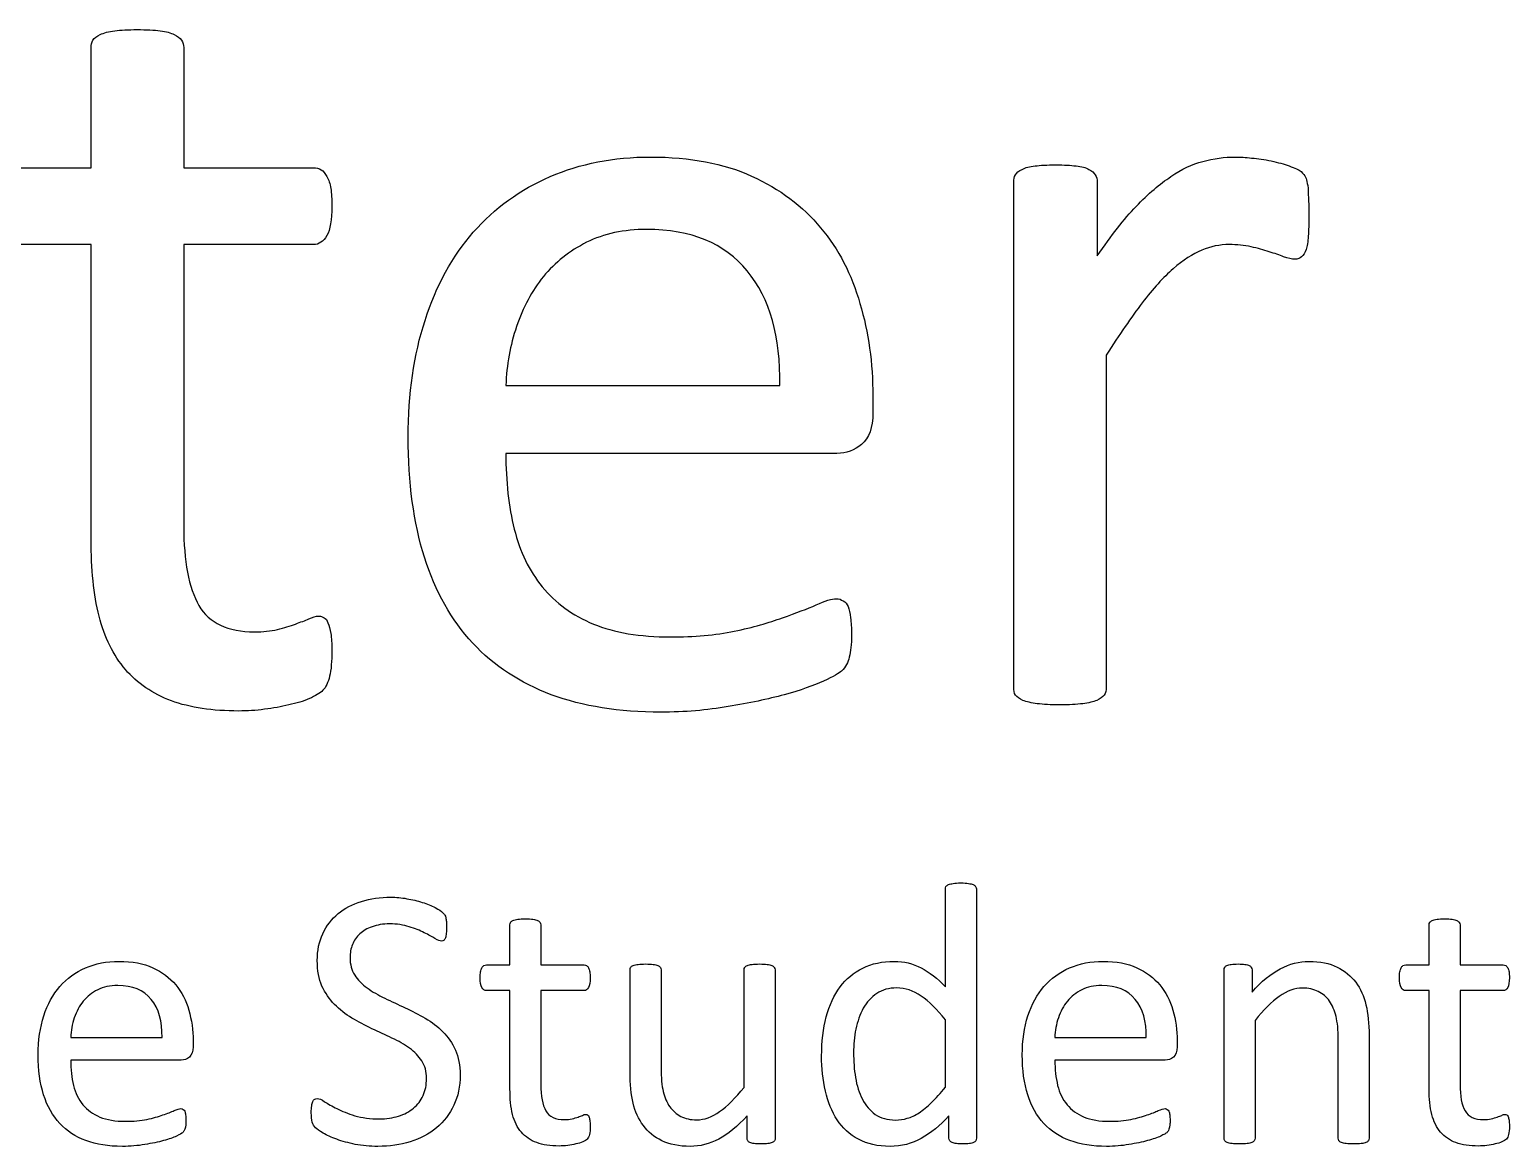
# Model space of a CAD drawing. Header units: millimetres. Extents: x 17.6 to 67.9, y 12.5 to 44.1.
# Drawn here: x 31.41 to 47.76, y 30.59 to 42.93 of the extents above; entities that cross this region are included whole.
import ezdxf

# ---------------------------------------------------------------- set-up
doc = ezdxf.new("R2010")
doc.units = ezdxf.units.MM
doc.layers.get('0').update_dxf_attribs({"linetype": 'CONTINUOUS'})

msp = doc.modelspace()

# ---------------------------------------------------------------- linework, layer by layer
at = {"color": 7}
for points in [[(31.314022, 41.406646), (32.089169, 41.406646), (32.089169, 42.733697)], [(33.112347, 42.733697), (33.112347, 41.406646), (34.544819, 41.406646)], [(42.283915, 35.664359), (42.283915, 41.245415)], [(43.207875, 41.245415), (43.207875, 40.433062)], [(32.089161, 37.295272), (32.089161, 40.557085), (31.307815, 40.557085)], [(34.544824, 40.557085), (33.112353, 40.557085), (33.112353, 37.444098)], [(43.307093, 39.335454), (43.307093, 35.664359)], [(36.671814, 39.000591), (39.697986, 39.000591)], [(40.72739, 38.882782), (40.727382, 38.696734)], [(40.330507, 38.250249), (36.671814, 38.250249)], [(41.52939, 32.356951), (41.52939, 33.438021)], [(41.872523, 33.438021), (41.872483, 30.684701)], [(36.45888, 32.598798), (36.717262, 32.598798), (36.717262, 33.041146)], [(37.058305, 33.041146), (37.058305, 32.598796), (37.535793, 32.598796)], [(46.616399, 32.598795), (46.87478, 32.598795), (46.87478, 33.041146)], [(47.21582, 33.041146), (47.21582, 32.598796), (47.693311, 32.598796)], [(38.044341, 31.416439), (38.044341, 32.545053)], [(38.387447, 32.545053), (38.387447, 31.461915)], [(39.30521, 31.244874), (39.30521, 32.545053)], [(39.648343, 32.545053), (39.648329, 30.684701)], [(44.60933, 30.684701), (44.60933, 32.545053)], [(44.917274, 32.545053), (44.917274, 32.299073)], [(36.717267, 31.228339), (36.717267, 32.315611), (36.456819, 32.315611)], [(37.535788, 32.315609), (37.058299, 32.315609), (37.058299, 31.277947)], [(46.874788, 31.228336), (46.874788, 32.315608), (46.614337, 32.315608)], [(47.693303, 32.315609), (47.215812, 32.315609), (47.215812, 31.277947)], [(41.529358, 31.249007), (41.52935, 31.993149)], [(44.95037, 31.98488), (44.95037, 30.684701)], [(31.863792, 31.796781), (32.872516, 31.796781)], [(33.215566, 31.757507), (33.215648, 31.695495)], [(42.738581, 31.796778), (43.747305, 31.796778)], [(44.090353, 31.757503), (44.090435, 31.695492)], [(45.870197, 30.684701), (45.870197, 31.77404)], [(46.211253, 31.819516), (46.211237, 30.684701)], [(33.083357, 31.546667), (31.863792, 31.546667)], [(43.958143, 31.546664), (42.738581, 31.546664)], [(39.338317, 30.684701), (39.338317, 30.930681)], [(41.568665, 30.684701), (41.568665, 30.930681)]]:
    msp.add_lwpolyline(points, dxfattribs=at)
for points in [[(45.545709, 40.879548)], [(34.749468, 36.07363)], [(36.167474, 31.38337)], [(37.604005, 30.821127)], [(47.761518, 30.821127)]]:
    msp.add_lwpolyline(points, close=True, dxfattribs=at)
for points in [[(32.10777, 42.814312), (32.124297, 42.839117), (32.151169, 42.859787), (32.188385, 42.876324)], [(32.188385, 42.876324), (32.229727, 42.896994), (32.283471, 42.911464), (32.349617, 42.919732)], [(32.349617, 42.919732), (32.415763, 42.927999), (32.498445, 42.932133), (32.597664, 42.932133)], [(32.597664, 42.932133), (32.701016, 42.932133), (32.785764, 42.927999), (32.85191, 42.919732)], [(32.85191, 42.919732), (32.918056, 42.911464), (32.969733, 42.896995), (33.00694, 42.876324)], [(33.00694, 42.876324), (33.044148, 42.859787), (33.07102, 42.839117), (33.087556, 42.814312)], [(32.089169, 42.733697), (32.089169, 42.762636), (32.095369, 42.789507), (32.10777, 42.814312)], [(33.087556, 42.814312), (33.104084, 42.789507), (33.112347, 42.762636), (33.112347, 42.733697)], [(34.544819, 41.406646), (34.577891, 41.406646), (34.606831, 41.398378), (34.631636, 41.381841)], [(34.631636, 41.381841), (34.65644, 41.369439), (34.67711, 41.344635), (34.693647, 41.307427)], [(37.161717, 41.30744), (37.492446, 41.452134), (37.862449, 41.524481), (38.271726, 41.524481)], [(38.271726, 41.524481), (38.709941, 41.524481), (39.082012, 41.454202), (39.387937, 41.313642)], [(42.302516, 41.326031), (42.314916, 41.350835), (42.33972, 41.371506), (42.37693, 41.388042)], [(42.37693, 41.388042), (42.414137, 41.408713), (42.46168, 41.421115), (42.519559, 41.425249)], [(42.519559, 41.425249), (42.577435, 41.433517), (42.653916, 41.437651), (42.749, 41.437651)], [(42.749, 41.437651), (42.839951, 41.437651), (42.914365, 41.433517), (42.972242, 41.425249)], [(42.972242, 41.425249), (43.034255, 41.421115), (43.081798, 41.408713), (43.114871, 41.388042)], [(43.114871, 41.388042), (43.147944, 41.371506), (43.170681, 41.350835), (43.183083, 41.326031)], [(44.020228, 41.307427), (44.140117, 41.390109), (44.25794, 41.44592), (44.373695, 41.474859)], [(44.373695, 41.474859), (44.493585, 41.507932), (44.613474, 41.524468), (44.733362, 41.524468)], [(44.733362, 41.524468), (44.787106, 41.524468), (44.84705, 41.520335), (44.913196, 41.512067)], [(44.913196, 41.512067), (44.983477, 41.507933), (45.055823, 41.497597), (45.130237, 41.481061)], [(45.130237, 41.481061), (45.204652, 41.464525), (45.270797, 41.445921), (45.328674, 41.425251)], [(45.328674, 41.425251), (45.390687, 41.40458), (45.434096, 41.38391), (45.458899, 41.363239)], [(34.693647, 41.307427), (34.714318, 41.274354), (34.728787, 41.230946), (34.737054, 41.177203)], [(36.312156, 40.693524), (36.547801, 40.962242), (36.830988, 41.16688), (37.161717, 41.30744)], [(39.387937, 41.313642), (39.697995, 41.173082), (39.952243, 40.982912), (40.15068, 40.743134)], [(42.283915, 41.245415), (42.283915, 41.278488), (42.290115, 41.30536), (42.302516, 41.326031)], [(43.183083, 41.326031), (43.199611, 41.30536), (43.207875, 41.278488), (43.207875, 41.245415)], [(43.635756, 40.978765), (43.772181, 41.119325), (43.900338, 41.228879), (44.020228, 41.307427)], [(45.458899, 41.363239), (45.483705, 41.342568), (45.500241, 41.321898), (45.508509, 41.301227)], [(45.508509, 41.301227), (45.516781, 41.284691), (45.522981, 41.261953), (45.527109, 41.233014)], [(45.527109, 41.233014), (45.535382, 41.204076), (45.539518, 41.160667), (45.539518, 41.10279)], [(34.737054, 41.177203), (34.745327, 41.123459), (34.749463, 41.057313), (34.749463, 40.978765)], [(45.539518, 41.10279), (45.543645, 41.049046), (45.545709, 40.974632), (45.545709, 40.879548)], [(34.749463, 40.978765), (34.749463, 40.829937), (34.730859, 40.72245), (34.693652, 40.656304)], [(43.207875, 40.433062), (43.360837, 40.656304), (43.503465, 40.838205), (43.635756, 40.978765)], [(38.228311, 40.724517), (37.976129, 40.724517), (37.754953, 40.676975), (37.564783, 40.58189)], [(39.33832, 40.26563), (39.090273, 40.571555), (38.72027, 40.724517), (38.228311, 40.724517)], [(40.15068, 40.743134), (40.349118, 40.507489), (40.493812, 40.228436), (40.584764, 39.905976)], [(45.545693, 40.879546), (45.545693, 40.788596), (45.54363, 40.712115), (45.539502, 40.650103)], [(34.693652, 40.656304), (34.656444, 40.590158), (34.606835, 40.557085), (34.544824, 40.557085)], [(35.778854, 39.71994), (35.902878, 40.104413), (36.080645, 40.428941), (36.312156, 40.693524)], [(37.564783, 40.58189), (37.374615, 40.486805), (37.215452, 40.360715), (37.087295, 40.203619)], [(44.665149, 40.557085), (44.561796, 40.557085), (44.46051, 40.536415), (44.361291, 40.495074)], [(44.906994, 40.532281), (44.832581, 40.548817), (44.751966, 40.557085), (44.665149, 40.557085)], [(45.539502, 40.650103), (45.535375, 40.588091), (45.527111, 40.538482), (45.514711, 40.501275)], [(44.361291, 40.495074), (44.262073, 40.453733), (44.156653, 40.38552), (44.045032, 40.290435)], [(45.105432, 40.47647), (45.047555, 40.497141), (44.981409, 40.515744), (44.906994, 40.532281)], [(45.266664, 40.42066), (45.221189, 40.44133), (45.167445, 40.459934), (45.105432, 40.47647)], [(45.390687, 40.395855), (45.357614, 40.395855), (45.316273, 40.404123), (45.266664, 40.42066)], [(45.465101, 40.42066), (45.448574, 40.404123), (45.423769, 40.395855), (45.390687, 40.395855)], [(45.514711, 40.501275), (45.50231, 40.468202), (45.485774, 40.44133), (45.465101, 40.42066)], [(39.697986, 39.000591), (39.710386, 39.538026), (39.590498, 39.959706), (39.33832, 40.26563)], [(44.045032, 40.290435), (43.937546, 40.19535), (43.823858, 40.06926), (43.703968, 39.912164)], [(37.087295, 40.203619), (36.959136, 40.046522), (36.859917, 39.862554), (36.789639, 39.651714)], [(40.584764, 39.905976), (40.679848, 39.587649), (40.72739, 39.246584), (40.72739, 38.882782)], [(43.703968, 39.912164), (43.584079, 39.755067), (43.451787, 39.562831), (43.307093, 39.335454)], [(35.59282, 38.430097), (35.59282, 38.909654), (35.654831, 39.339602), (35.778854, 39.71994)], [(36.789639, 39.651714), (36.719358, 39.445009), (36.680084, 39.227968), (36.671814, 39.000591)], [(40.727382, 38.696734), (40.727382, 38.535503), (40.686041, 38.419748), (40.603359, 38.349468)], [(35.772654, 37.103045), (35.652765, 37.483383), (35.59282, 37.925734), (35.59282, 38.430097)], [(40.603359, 38.349468), (40.524811, 38.283322), (40.43386, 38.250249), (40.330507, 38.250249)], [(36.671814, 38.250249), (36.671814, 37.940191), (36.702821, 37.661138), (36.764834, 37.413091)], [(32.175979, 36.451913), (32.118101, 36.691691), (32.089161, 36.97281), (32.089161, 37.295272)], [(33.112353, 37.444098), (33.112353, 37.059625), (33.168163, 36.768169), (33.279784, 36.569732)], [(36.764834, 37.413091), (36.826845, 37.165044), (36.930198, 36.952138), (37.074891, 36.774371)], [(36.305954, 36.154267), (36.070309, 36.406447), (35.892542, 36.722706), (35.772654, 37.103045)], [(37.074891, 36.774371), (37.219585, 36.596603), (37.407687, 36.460177), (37.639197, 36.365093)], [(40.101063, 36.575934), (40.200282, 36.621409), (40.274696, 36.644146), (40.324305, 36.644146)], [(40.324305, 36.644146), (40.353244, 36.644146), (40.378048, 36.635882), (40.398719, 36.619354)], [(33.279784, 36.569732), (33.395539, 36.375429), (33.600178, 36.278277), (33.8937, 36.278277)], [(39.728993, 36.433305), (39.881956, 36.487049), (40.005979, 36.534592), (40.101063, 36.575934)], [(40.398719, 36.619354), (40.423525, 36.606954), (40.442129, 36.586283), (40.454531, 36.557341)], [(40.454531, 36.557341), (40.466931, 36.528403), (40.475195, 36.487062), (40.479322, 36.433318)], [(32.467434, 35.8628), (32.335142, 36.019897), (32.23799, 36.216268), (32.175979, 36.451913)], [(33.8937, 36.278277), (33.988786, 36.278277), (34.073536, 36.286541), (34.147949, 36.303069)], [(34.147949, 36.303069), (34.222364, 36.323738), (34.28851, 36.344408), (34.346386, 36.365079)], [(34.346386, 36.365079), (34.404265, 36.38575), (34.453874, 36.404354), (34.495214, 36.42089)], [(34.495214, 36.42089), (34.536556, 36.441562), (34.573764, 36.451897), (34.606837, 36.451897)], [(34.606837, 36.451897), (34.627506, 36.451897), (34.646109, 36.445697), (34.662645, 36.433297)], [(34.662645, 36.433297), (34.683316, 36.425024), (34.697786, 36.406421), (34.706056, 36.377488)], [(34.706056, 36.377488), (34.718456, 36.348548), (34.72879, 36.309273), (34.737059, 36.259664)], [(37.639197, 36.365093), (37.870708, 36.270008), (38.153895, 36.222466), (38.488758, 36.222466)], [(39.195693, 36.284477), (39.402398, 36.329953), (39.580165, 36.379563), (39.728993, 36.433305)], [(40.479322, 36.433318), (40.487595, 36.383709), (40.491731, 36.321697), (40.491731, 36.247284)], [(34.737059, 36.259664), (34.745332, 36.210055), (34.749468, 36.148043), (34.749468, 36.07363)], [(37.174118, 35.583759), (36.830987, 35.711917), (36.541599, 35.902086), (36.305954, 36.154267)], [(38.488758, 36.222466), (38.753342, 36.222466), (38.988987, 36.243136), (39.195693, 36.284477)], [(40.491731, 36.247284), (40.491731, 36.19354), (40.489667, 36.145998), (40.48554, 36.104658)], [(34.749453, 36.073638), (34.749453, 35.953748), (34.741189, 35.858663), (34.724661, 35.788383)], [(40.46694, 35.999237), (40.462812, 35.970299), (40.452477, 35.943427), (40.435936, 35.918621)], [(40.48554, 36.104658), (40.481412, 36.06745), (40.475212, 36.03231), (40.46694, 35.999237)], [(32.975928, 35.515534), (32.769223, 35.594083), (32.599725, 35.709839), (32.467434, 35.8628)], [(40.380124, 35.844207), (40.359453, 35.823536), (40.293308, 35.78633), (40.181687, 35.732588)], [(40.435936, 35.918621), (40.423536, 35.893818), (40.404932, 35.869013), (40.380124, 35.844207)], [(34.724661, 35.788383), (34.708133, 35.718104), (34.683329, 35.666428), (34.650247, 35.633356)], [(40.181687, 35.732588), (40.070066, 35.682978), (39.925372, 35.633369), (39.747604, 35.583759)], [(42.302516, 35.577544), (42.290115, 35.602348), (42.283915, 35.631287), (42.283915, 35.664359)], [(43.307093, 35.664359), (43.307093, 35.631287), (43.29883, 35.602348), (43.282302, 35.577544)], [(33.72007, 35.403914), (33.430682, 35.403914), (33.182635, 35.441121), (32.975928, 35.515534)], [(34.501419, 35.540336), (34.435273, 35.511398), (34.358792, 35.48866), (34.271975, 35.472124)], [(34.650247, 35.633356), (34.617174, 35.600283), (34.567565, 35.569276), (34.501419, 35.540336)], [(38.383346, 35.391521), (37.92446, 35.391521), (37.521384, 35.455601), (37.174118, 35.583759)], [(39.747604, 35.583759), (39.569837, 35.53415), (39.363131, 35.490742), (39.127486, 35.453534)], [(42.383131, 35.521733), (42.345924, 35.538261), (42.319052, 35.556865), (42.302516, 35.577544)], [(42.544363, 35.484527), (42.478217, 35.4928), (42.424473, 35.505202), (42.383131, 35.521733)], [(43.201686, 35.521733), (43.164479, 35.505206), (43.112802, 35.492804), (43.046656, 35.484527)], [(43.282302, 35.577544), (43.265774, 35.556873), (43.238902, 35.53827), (43.201686, 35.521733)], [(34.005325, 35.422514), (33.910241, 35.410114), (33.815156, 35.403914), (33.72007, 35.403914)], [(34.271975, 35.472124), (34.189293, 35.451453), (34.100409, 35.434916), (34.005325, 35.422514)], [(39.127486, 35.453534), (38.895976, 35.412192), (38.647929, 35.391521), (38.383346, 35.391521)], [(42.79241, 35.472118), (42.693191, 35.472118), (42.610509, 35.476255), (42.544363, 35.484527)], [(43.046656, 35.484527), (42.98051, 35.476255), (42.895762, 35.472118), (42.79241, 35.472118)], [(41.52939, 33.438021), (41.52939, 33.447668), (41.531454, 33.456625), (41.535581, 33.464893)], [(41.535581, 33.464893), (41.541084, 33.47454), (41.550731, 33.481431), (41.564521, 33.485565)], [(41.564521, 33.485565), (41.578297, 33.491077), (41.595522, 33.495211), (41.616197, 33.497966)], [(41.616197, 33.497966), (41.638246, 33.502101), (41.665806, 33.504168), (41.698879, 33.504168)], [(41.698879, 33.504168), (41.73333, 33.504168), (41.761579, 33.502101), (41.783628, 33.497966)], [(41.783628, 33.497966), (41.805677, 33.495209), (41.822902, 33.491076), (41.835304, 33.485565)], [(41.835304, 33.485565), (41.847704, 33.481431), (41.856662, 33.47454), (41.862177, 33.464893)], [(41.862177, 33.464893), (41.869074, 33.456626), (41.872523, 33.447669), (41.872523, 33.438021)], [(34.817601, 33.165174), (34.890637, 33.224429), (34.976764, 33.269216), (35.075983, 33.299532)], [(35.075983, 33.299532), (35.176579, 33.331227), (35.284755, 33.347075), (35.40051, 33.347075)], [(35.40051, 33.347075), (35.459766, 33.347075), (35.519022, 33.341562), (35.578278, 33.330538)], [(35.578278, 33.330538), (35.638912, 33.320891), (35.695411, 33.307111), (35.747776, 33.289197)], [(35.747776, 33.289197), (35.80152, 33.272661), (35.849062, 33.253368), (35.890402, 33.231319)], [(35.890402, 33.231319), (35.931744, 33.210649), (35.958616, 33.193423), (35.971018, 33.179643)], [(34.648101, 32.943999), (34.689443, 33.032193), (34.745943, 33.105918), (34.817601, 33.165174)], [(35.388194, 33.051486), (35.313779, 33.051486), (35.249011, 33.04115), (35.193889, 33.02048)], [(35.603168, 33.02048), (35.539777, 33.04115), (35.468119, 33.051486), (35.388194, 33.051486)], [(35.971018, 33.179643), (35.984794, 33.167241), (35.993751, 33.156906), (35.997889, 33.148637)], [(35.997889, 33.148637), (36.002016, 33.141747), (36.005465, 33.132101), (36.008234, 33.119698)], [(36.008234, 33.119698), (36.010986, 33.108674), (36.01305, 33.094894), (36.014425, 33.078357)], [(36.014425, 33.078357), (36.015837, 33.061821), (36.016542, 33.040461), (36.016542, 33.014279)], [(36.717262, 33.041146), (36.717262, 33.050793), (36.719326, 33.05975), (36.723453, 33.068018)], [(36.723453, 33.068018), (36.728957, 33.076286), (36.737914, 33.083176), (36.750324, 33.08869)], [(36.750324, 33.08869), (36.7641, 33.09558), (36.782015, 33.100403), (36.804069, 33.10316)], [(36.804069, 33.10316), (36.826118, 33.105917), (36.853678, 33.107296), (36.886751, 33.107296)], [(36.886751, 33.107296), (36.921202, 33.107296), (36.949451, 33.105917), (36.9715, 33.10316)], [(36.9715, 33.10316), (36.993549, 33.100403), (37.010774, 33.09558), (37.023176, 33.08869)], [(37.023176, 33.08869), (37.035576, 33.083178), (37.044534, 33.076287), (37.05005, 33.068018)], [(37.05005, 33.068018), (37.055553, 33.059751), (37.058305, 33.050794), (37.058305, 33.041146)], [(46.87478, 33.041146), (46.87478, 33.050793), (46.876844, 33.05975), (46.880971, 33.068018)], [(46.880971, 33.068018), (46.886475, 33.076286), (46.895432, 33.083176), (46.907842, 33.08869)], [(46.907842, 33.08869), (46.921618, 33.09558), (46.939532, 33.100403), (46.961585, 33.10316)], [(46.961585, 33.10316), (46.983633, 33.105917), (47.011194, 33.107296), (47.044267, 33.107296)], [(47.044267, 33.107296), (47.078719, 33.107296), (47.10697, 33.105917), (47.129018, 33.10316)], [(47.129018, 33.10316), (47.151067, 33.100403), (47.168292, 33.09558), (47.180694, 33.08869)], [(47.180694, 33.08869), (47.193094, 33.083178), (47.202051, 33.076287), (47.207565, 33.068018)], [(47.207565, 33.068018), (47.213068, 33.059751), (47.21582, 33.050794), (47.21582, 33.041146)], [(34.588157, 32.646342), (34.588157, 32.757963), (34.608139, 32.857182), (34.648101, 32.943999)], [(35.057465, 32.941931), (35.021635, 32.908858), (34.994763, 32.869584), (34.976849, 32.824109)], [(35.193889, 33.02048), (35.138768, 33.001187), (35.093293, 32.975004), (35.057465, 32.941931)], [(35.770599, 32.954334), (35.723745, 32.979138), (35.667934, 33.001187), (35.603168, 33.02048)], [(35.88842, 32.890255), (35.856725, 32.909548), (35.817451, 32.930907), (35.770599, 32.954334)], [(35.960768, 32.861316), (35.945616, 32.861316), (35.9215, 32.870963), (35.88842, 32.890255)], [(35.985559, 32.869585), (35.978663, 32.864072), (35.970399, 32.861316), (35.960768, 32.861316)], [(36.00416, 32.898523), (36.000032, 32.886121), (35.993832, 32.876475), (35.985559, 32.869585)], [(36.012415, 32.948133), (36.011004, 32.92884), (36.008252, 32.912304), (36.00416, 32.898523)], [(36.016542, 33.014279), (36.016542, 32.989474), (36.015166, 32.967425), (36.012415, 32.948133)], [(34.976849, 32.824109), (34.958935, 32.778634), (34.949978, 32.730403), (34.949978, 32.679415)], [(31.743822, 32.361087), (31.822369, 32.45066), (31.916765, 32.518873), (32.027008, 32.565726)], [(32.027008, 32.565726), (32.137251, 32.613957), (32.260586, 32.638073), (32.397012, 32.638073)], [(32.397012, 32.638073), (32.543083, 32.638073), (32.667106, 32.614646), (32.769082, 32.567793)], [(32.769082, 32.567793), (32.872435, 32.52094), (32.957185, 32.45755), (33.023331, 32.377624)], [(34.639833, 32.365223), (34.605383, 32.443771), (34.588157, 32.537477), (34.588157, 32.646342)], [(34.949978, 32.679415), (34.949978, 32.605001), (34.967203, 32.540922), (35.001653, 32.487179)], [(36.392737, 32.522317), (36.396865, 32.540231), (36.401689, 32.554701), (36.40721, 32.565725)], [(36.40721, 32.565725), (36.412713, 32.578127), (36.419601, 32.586395), (36.427874, 32.59053)], [(36.427874, 32.59053), (36.437522, 32.596042), (36.447858, 32.598798), (36.45888, 32.598798)], [(37.535793, 32.598796), (37.546817, 32.598796), (37.556464, 32.59604), (37.564733, 32.590528)], [(37.564733, 32.590528), (37.573006, 32.586393), (37.579894, 32.578125), (37.585397, 32.565723)], [(37.585397, 32.565723), (37.592294, 32.554699), (37.597118, 32.54023), (37.59987, 32.522315)], [(38.044341, 32.545053), (38.044341, 32.556077), (38.046404, 32.565034), (38.050532, 32.571925)], [(38.050532, 32.571925), (38.056035, 32.580192), (38.065681, 32.587083), (38.079469, 32.592596)], [(38.079469, 32.592596), (38.093245, 32.599486), (38.11116, 32.60362), (38.133214, 32.604997)], [(38.133214, 32.604997), (38.155263, 32.607754), (38.182823, 32.609133), (38.215896, 32.609133)], [(38.215896, 32.609133), (38.248969, 32.609133), (38.27653, 32.607754), (38.298579, 32.604997)], [(38.298579, 32.604997), (38.320627, 32.603622), (38.337853, 32.599488), (38.350254, 32.592596)], [(38.350254, 32.592596), (38.36403, 32.587084), (38.373676, 32.580194), (38.379192, 32.571925)], [(38.379192, 32.571925), (38.384695, 32.565035), (38.387447, 32.556078), (38.387447, 32.545053)], [(39.30521, 32.545053), (39.30521, 32.556077), (39.307273, 32.565034), (39.311401, 32.571925)], [(39.311401, 32.571925), (39.316904, 32.580192), (39.326551, 32.587083), (39.340341, 32.592596)], [(39.340341, 32.592596), (39.354117, 32.599486), (39.371342, 32.60362), (39.392017, 32.604997)], [(39.392017, 32.604997), (39.414065, 32.607754), (39.442315, 32.609133), (39.476766, 32.609133)], [(39.476766, 32.609133), (39.509838, 32.609133), (39.537399, 32.607754), (39.559448, 32.604997)], [(39.559448, 32.604997), (39.581496, 32.603622), (39.598722, 32.599488), (39.611124, 32.592596)], [(39.611124, 32.592596), (39.623524, 32.587084), (39.632482, 32.580194), (39.637997, 32.571925)], [(39.637997, 32.571925), (39.644894, 32.565035), (39.648343, 32.556078), (39.648343, 32.545053)], [(40.365639, 32.354883), (40.433162, 32.445834), (40.516533, 32.515425), (40.615752, 32.563656)], [(40.615752, 32.563656), (40.716348, 32.613266), (40.832103, 32.63807), (40.963017, 32.63807)], [(40.963017, 32.63807), (41.071883, 32.63807), (41.171102, 32.613955), (41.260674, 32.565723)], [(41.260674, 32.565723), (41.351623, 32.51887), (41.441195, 32.449279), (41.52939, 32.356951)], [(42.618608, 32.361084), (42.697156, 32.450657), (42.791551, 32.518869), (42.901794, 32.565723)], [(42.901794, 32.565723), (43.012037, 32.613954), (43.135372, 32.63807), (43.271798, 32.63807)], [(43.271798, 32.63807), (43.417871, 32.63807), (43.541894, 32.614643), (43.643868, 32.56779)], [(43.643868, 32.56779), (43.747222, 32.520937), (43.831971, 32.457547), (43.898117, 32.377621)], [(44.60933, 32.545053), (44.60933, 32.556077), (44.611394, 32.565034), (44.615522, 32.571925)], [(44.615522, 32.571925), (44.619649, 32.580192), (44.627913, 32.587083), (44.640313, 32.592596)], [(44.640313, 32.592596), (44.652713, 32.599486), (44.66856, 32.60362), (44.687853, 32.604997)], [(44.687853, 32.604997), (44.707147, 32.607754), (44.732641, 32.609133), (44.764336, 32.609133)], [(44.764336, 32.609133), (44.794652, 32.609133), (44.819457, 32.607754), (44.83875, 32.604997)], [(44.83875, 32.604997), (44.85942, 32.603622), (44.875266, 32.599488), (44.886291, 32.592596)], [(44.886291, 32.592596), (44.897315, 32.587084), (44.904891, 32.580194), (44.909019, 32.571925)], [(44.909019, 32.571925), (44.914522, 32.565035), (44.917274, 32.556078), (44.917274, 32.545053)], [(44.917274, 32.299073), (45.022004, 32.416206), (45.126047, 32.501645), (45.2294, 32.555388)], [(45.2294, 32.555388), (45.334131, 32.61051), (45.43955, 32.63807), (45.545659, 32.63807)], [(45.545659, 32.63807), (45.669683, 32.63807), (45.773725, 32.616711), (45.857785, 32.573991)], [(45.857785, 32.573991), (45.943223, 32.53265), (46.012125, 32.47684), (46.064491, 32.40656)], [(46.550255, 32.522314), (46.554383, 32.540228), (46.559207, 32.554698), (46.564728, 32.565722)], [(46.564728, 32.565722), (46.570231, 32.578124), (46.577119, 32.586392), (46.585392, 32.590527)], [(46.585392, 32.590527), (46.595041, 32.596039), (46.605376, 32.598795), (46.616399, 32.598795)], [(47.693311, 32.598796), (47.704335, 32.598796), (47.713981, 32.59604), (47.722248, 32.590528)], [(47.722248, 32.590528), (47.730521, 32.586393), (47.737409, 32.578125), (47.742912, 32.565723)], [(47.742912, 32.565723), (47.749809, 32.554699), (47.754633, 32.54023), (47.757385, 32.522315)], [(35.001653, 32.487179), (35.036104, 32.433435), (35.081579, 32.385893), (35.138078, 32.344552)], [(36.38861, 32.456171), (36.38861, 32.482354), (36.389986, 32.504402), (36.392737, 32.522317)], [(36.40721, 32.348684), (36.39481, 32.370733), (36.38861, 32.406562), (36.38861, 32.456171)], [(37.603997, 32.456169), (37.603997, 32.40656), (37.597797, 32.370731), (37.585397, 32.348682)], [(37.59987, 32.522315), (37.602621, 32.504401), (37.603997, 32.482352), (37.603997, 32.456169)], [(46.064491, 32.40656), (46.116856, 32.33628), (46.154062, 32.253598), (46.176111, 32.158513)], [(46.546128, 32.456168), (46.546128, 32.482351), (46.547504, 32.504399), (46.550255, 32.522314)], [(46.564728, 32.348681), (46.552328, 32.37073), (46.546128, 32.406559), (46.546128, 32.456168)], [(47.761513, 32.456169), (47.761513, 32.40656), (47.755312, 32.370731), (47.742912, 32.348682)], [(47.757385, 32.522315), (47.760137, 32.504401), (47.761513, 32.482352), (47.761513, 32.456169)], [(31.566053, 32.036559), (31.607395, 32.164717), (31.666652, 32.272893), (31.743822, 32.361087)], [(32.161448, 32.323881), (32.098059, 32.292186), (32.045005, 32.250156), (32.002285, 32.19779)], [(32.382624, 32.371423), (32.298564, 32.371423), (32.224839, 32.355576), (32.161448, 32.323881)], [(32.752628, 32.218461), (32.669945, 32.320436), (32.546611, 32.371423), (32.382624, 32.371423)], [(32.872516, 31.796781), (32.876643, 31.975926), (32.83668, 32.116486), (32.752628, 32.218461)], [(33.023331, 32.377624), (33.089477, 32.299076), (33.137707, 32.206058), (33.168023, 32.098571)], [(34.778327, 32.162651), (34.721827, 32.220529), (34.675663, 32.288052), (34.639833, 32.365223)], [(35.138078, 32.344552), (35.195956, 32.303211), (35.261413, 32.265315), (35.334449, 32.230864)], [(35.334449, 32.230864), (35.407485, 32.196413), (35.481899, 32.161273), (35.557691, 32.125444)], [(36.456819, 32.315611), (36.436148, 32.315611), (36.419612, 32.326636), (36.40721, 32.348684)], [(37.585397, 32.348682), (37.572997, 32.326634), (37.55646, 32.315609), (37.535788, 32.315609)], [(40.212675, 32.024154), (40.247125, 32.15369), (40.298113, 32.263933), (40.365639, 32.354883)], [(40.770742, 32.282537), (40.710108, 32.241195), (40.660499, 32.186763), (40.621914, 32.119239)], [(40.991915, 32.344548), (40.9051, 32.344548), (40.831376, 32.323878), (40.770742, 32.282537)], [(41.260634, 32.253598), (41.175195, 32.314231), (41.085622, 32.344548), (40.991915, 32.344548)], [(41.52935, 31.993149), (41.437023, 32.107526), (41.347451, 32.194342), (41.260634, 32.253598)], [(42.440842, 32.036556), (42.482183, 32.164714), (42.541438, 32.27289), (42.618608, 32.361084)], [(43.036237, 32.323878), (42.972846, 32.292183), (42.919791, 32.250153), (42.877071, 32.197787)], [(43.25741, 32.37142), (43.17335, 32.37142), (43.099626, 32.355572), (43.036237, 32.323878)], [(43.627414, 32.218458), (43.544732, 32.320432), (43.421397, 32.37142), (43.25741, 32.37142)], [(43.747305, 31.796778), (43.751432, 31.975923), (43.711468, 32.116483), (43.627414, 32.218458)], [(43.898117, 32.377621), (43.964263, 32.299072), (44.012494, 32.206055), (44.04281, 32.098568)], [(45.219089, 32.251531), (45.13365, 32.190897), (45.044077, 32.102013), (44.95037, 31.98488)], [(45.475404, 32.342481), (45.389965, 32.342481), (45.304526, 32.312164), (45.219089, 32.251531)], [(45.649037, 32.305274), (45.599428, 32.330079), (45.54155, 32.342481), (45.475404, 32.342481)], [(45.77306, 32.197787), (45.741365, 32.24464), (45.700024, 32.280469), (45.649037, 32.305274)], [(46.614337, 32.315608), (46.593668, 32.315608), (46.577132, 32.326632), (46.564728, 32.348681)], [(47.742912, 32.348682), (47.730512, 32.326634), (47.713976, 32.315609), (47.693303, 32.315609)], [(32.002285, 32.19779), (31.959566, 32.145425), (31.926493, 32.084102), (31.903066, 32.013822)], [(33.168023, 32.098571), (33.199719, 31.992462), (33.215566, 31.878774), (33.215566, 31.757507)], [(34.970562, 32.011756), (34.898904, 32.054475), (34.834826, 32.104773), (34.778327, 32.162651)], [(35.557691, 32.125444), (35.633484, 32.090993), (35.707898, 32.052408), (35.780933, 32.009689)], [(40.621914, 32.119239), (40.584706, 32.051715), (40.557146, 31.975234), (40.539232, 31.889796)], [(42.877071, 32.197787), (42.834354, 32.145422), (42.801281, 32.084099), (42.777853, 32.013819)], [(44.04281, 32.098568), (44.074505, 31.992459), (44.090353, 31.878771), (44.090353, 31.757503)], [(45.845405, 32.030356), (45.828878, 32.095123), (45.804763, 32.150934), (45.77306, 32.197787)], [(46.176111, 32.158513), (46.199539, 32.064807), (46.211253, 31.951807), (46.211253, 31.819516)], [(31.504043, 31.606611), (31.504043, 31.766464), (31.524713, 31.90978), (31.566053, 32.036559)], [(31.903066, 32.013822), (31.87964, 31.94492), (31.866549, 31.872573), (31.863792, 31.796781)], [(35.191738, 31.893933), (35.115945, 31.929762), (35.04222, 31.969037), (34.970562, 32.011756)], [(35.412914, 31.790581), (35.341256, 31.825031), (35.267531, 31.859482), (35.191738, 31.893933)], [(35.780933, 32.009689), (35.853969, 31.968348), (35.918737, 31.918738), (35.975238, 31.860861)], [(40.160999, 31.592139), (40.160999, 31.751992), (40.178224, 31.895997), (40.212675, 32.024154)], [(40.539232, 31.889796), (40.522704, 31.804357), (40.51444, 31.717541), (40.51444, 31.629346)], [(42.378829, 31.606608), (42.378829, 31.766461), (42.3995, 31.909777), (42.440842, 32.036556)], [(42.777853, 32.013819), (42.754426, 31.944917), (42.741336, 31.87257), (42.738581, 31.796778)], [(45.870197, 31.77404), (45.870197, 31.880149), (45.861933, 31.965588), (45.845405, 32.030356)], [(35.607216, 31.67896), (35.550717, 31.720301), (35.485949, 31.757508), (35.412914, 31.790581)], [(35.975238, 31.860861), (36.033115, 31.804361), (36.079278, 31.736837), (36.113729, 31.658289)], [(31.563987, 31.164261), (31.524024, 31.291041), (31.504043, 31.438491), (31.504043, 31.606611)], [(33.174307, 31.57974), (33.148124, 31.557692), (33.117807, 31.546667), (33.083357, 31.546667)], [(33.215648, 31.695495), (33.215648, 31.641752), (33.201868, 31.603167), (33.174307, 31.57974)], [(35.743643, 31.5384), (35.709191, 31.592143), (35.663715, 31.638996), (35.607216, 31.67896)], [(36.113729, 31.658289), (36.149559, 31.581119), (36.167474, 31.489479), (36.167474, 31.38337)], [(40.20234, 31.2056), (40.17478, 31.328245), (40.160999, 31.457092), (40.160999, 31.592139)], [(40.51444, 31.629346), (40.51444, 31.53564), (40.521328, 31.444), (40.535104, 31.354428)], [(42.438773, 31.164258), (42.398811, 31.291037), (42.378829, 31.438488), (42.378829, 31.606608)], [(44.049094, 31.579737), (44.02291, 31.557688), (43.992594, 31.546664), (43.958143, 31.546664)], [(44.090435, 31.695492), (44.090435, 31.641749), (44.076654, 31.603164), (44.049094, 31.579737)], [(31.863792, 31.546667), (31.863792, 31.443314), (31.874127, 31.350297), (31.894798, 31.267614)], [(35.795319, 31.344096), (35.795319, 31.419888), (35.778093, 31.484656), (35.743643, 31.5384)], [(38.077413, 31.071241), (38.055365, 31.166326), (38.044341, 31.281392), (38.044341, 31.416439)], [(38.387447, 31.461915), (38.387447, 31.35305), (38.395023, 31.265544), (38.410175, 31.199399)], [(42.738581, 31.546664), (42.738581, 31.443311), (42.748915, 31.350294), (42.769584, 31.267611)], [(31.894798, 31.267614), (31.915469, 31.184932), (31.949921, 31.113963), (31.998152, 31.054708)], [(35.75811, 31.155994), (35.782916, 31.211115), (35.795319, 31.273816), (35.795319, 31.344096)], [(36.167405, 31.38337), (36.167405, 31.257968), (36.143978, 31.146347), (36.097124, 31.048506)], [(37.058299, 31.277947), (37.058299, 31.149789), (37.076902, 31.052637), (37.114108, 30.986492)], [(39.034427, 30.978223), (39.119865, 31.038857), (39.210126, 31.12774), (39.30521, 31.244874)], [(40.535104, 31.354428), (40.550256, 31.264855), (40.575749, 31.184929), (40.611585, 31.114649)], [(41.376397, 31.077441), (41.424629, 31.124295), (41.475616, 31.181483), (41.529358, 31.249007)], [(42.769584, 31.267611), (42.790255, 31.184929), (42.824707, 31.11396), (42.872939, 31.054705)], [(47.215812, 31.277947), (47.215812, 31.149789), (47.234416, 31.052637), (47.271623, 30.986492)], [(31.741755, 30.848001), (31.663206, 30.932062), (31.60395, 31.037482), (31.563987, 31.164261)], [(34.526144, 31.040239), (34.528896, 31.060909), (34.533032, 31.077446), (34.538553, 31.089848)], [(34.538553, 31.089848), (34.544057, 31.10225), (34.550945, 31.110518), (34.559217, 31.114653)], [(34.559217, 31.114653), (34.56749, 31.120165), (34.577136, 31.122921), (34.588157, 31.122921)], [(34.588157, 31.122921), (34.607449, 31.122921), (34.634321, 31.111208), (34.668773, 31.087781)], [(34.668773, 31.087781), (34.704601, 31.064354), (34.750076, 31.038861), (34.805198, 31.0113)], [(35.650623, 31.015434), (35.697478, 31.054019), (35.733307, 31.100872), (35.75811, 31.155994)], [(36.746207, 30.947219), (36.726914, 31.027146), (36.717267, 31.120852), (36.717267, 31.228339)], [(38.191102, 30.823194), (38.138736, 30.894852), (38.10084, 30.977534), (38.077413, 31.071241)], [(38.410175, 31.199399), (38.426702, 31.134631), (38.450818, 31.07882), (38.482522, 31.031967)], [(40.332566, 30.887273), (40.27331, 30.978223), (40.229901, 31.084332), (40.20234, 31.2056)], [(40.611585, 31.114649), (40.647414, 31.045747), (40.694957, 30.989937), (40.754214, 30.947218)], [(41.237904, 30.96582), (41.282001, 30.994759), (41.328165, 31.031966), (41.376397, 31.077441)], [(42.616542, 30.847998), (42.537994, 30.932059), (42.478738, 31.037478), (42.438773, 31.164258)], [(46.903725, 30.947216), (46.884434, 31.027142), (46.874788, 31.120849), (46.874788, 31.228336)], [(31.998152, 31.054708), (32.046382, 30.995452), (32.109082, 30.949977), (32.186253, 30.918282)], [(32.186253, 30.918282), (32.263423, 30.886587), (32.357819, 30.870739), (32.469441, 30.870739)], [(32.705085, 30.891411), (32.773987, 30.90657), (32.833244, 30.923107), (32.882853, 30.941021)], [(32.882853, 30.941021), (32.93384, 30.958935), (32.975181, 30.974783), (33.006876, 30.988563)], [(33.006876, 30.988563), (33.039949, 31.003722), (33.064754, 31.011301), (33.08129, 31.011301)], [(33.08129, 31.011301), (33.090939, 31.011301), (33.099203, 31.008545), (33.106082, 31.003033)], [(33.106082, 31.003033), (33.114354, 30.998899), (33.120555, 30.992008), (33.124682, 30.982361)], [(33.124682, 30.982361), (33.12881, 30.972715), (33.131561, 30.958934), (33.132937, 30.94102)], [(33.132937, 30.94102), (33.135689, 30.924484), (33.137065, 30.903813), (33.137065, 30.879009)], [(34.522017, 30.965825), (34.522017, 30.996141), (34.523393, 31.020946), (34.526144, 31.040239)], [(34.532362, 30.862472), (34.525465, 30.888655), (34.522017, 30.923106), (34.522017, 30.965825)], [(34.805198, 31.0113), (34.860319, 30.983739), (34.926465, 30.957556), (35.003635, 30.932752)], [(35.003635, 30.932752), (35.082183, 30.909325), (35.172445, 30.897612), (35.27442, 30.897612)], [(35.27442, 30.897612), (35.35159, 30.897612), (35.42187, 30.907947), (35.485259, 30.928618)], [(35.485259, 30.928618), (35.550027, 30.949288), (35.605149, 30.978227), (35.650623, 31.015434)], [(36.097124, 31.048506), (36.051649, 30.950666), (35.98757, 30.867295), (35.904888, 30.798393)], [(36.84336, 30.750849), (36.799263, 30.803214), (36.766878, 30.868671), (36.746207, 30.947219)], [(37.114108, 30.986492), (37.152693, 30.921724), (37.220906, 30.88934), (37.318747, 30.88934)], [(37.403496, 30.897608), (37.428301, 30.904498), (37.45035, 30.911389), (37.469642, 30.91828)], [(37.469642, 30.91828), (37.488935, 30.92517), (37.505472, 30.931371), (37.519251, 30.936883)], [(37.519251, 30.936883), (37.533027, 30.943773), (37.54543, 30.947218), (37.556459, 30.947218)], [(37.556459, 30.947218), (37.563356, 30.947218), (37.569556, 30.94515), (37.57506, 30.941016)], [(37.57506, 30.941016), (37.581956, 30.938259), (37.586781, 30.932058), (37.589532, 30.922413)], [(37.589532, 30.922413), (37.59366, 30.912766), (37.597108, 30.899675), (37.599878, 30.883139)], [(38.482522, 31.031967), (38.515595, 30.986492), (38.556936, 30.950663), (38.606546, 30.92448)], [(38.606546, 30.92448), (38.656155, 30.899675), (38.714033, 30.887273), (38.780179, 30.887273)], [(38.780179, 30.887273), (38.865616, 30.887273), (38.950366, 30.91759), (39.034427, 30.978223)], [(39.338317, 30.930681), (39.232209, 30.813548), (39.127478, 30.728109), (39.024124, 30.674366)], [(40.754214, 30.947218), (40.813468, 30.905876), (40.887882, 30.885206), (40.977456, 30.885206)], [(41.107678, 30.903809), (41.150398, 30.916211), (41.193806, 30.936881), (41.237904, 30.96582)], [(41.568665, 30.930681), (41.470823, 30.824572), (41.368849, 30.74189), (41.26274, 30.682634)], [(42.872939, 31.054705), (42.92117, 30.995449), (42.983871, 30.949974), (43.061042, 30.918279)], [(43.061042, 30.918279), (43.138212, 30.886584), (43.232607, 30.870736), (43.344228, 30.870736)], [(43.579871, 30.891408), (43.648774, 30.906567), (43.70803, 30.923104), (43.757639, 30.941018)], [(43.757639, 30.941018), (43.808626, 30.958932), (43.849967, 30.97478), (43.881663, 30.98856)], [(43.881663, 30.98856), (43.914736, 31.003719), (43.93954, 31.011298), (43.956077, 31.011298)], [(43.956077, 31.011298), (43.965725, 31.011298), (43.973989, 31.008542), (43.980868, 31.00303)], [(43.980868, 31.00303), (43.989141, 30.998896), (43.995341, 30.992005), (43.999468, 30.982358)], [(43.999468, 30.982358), (44.003596, 30.972711), (44.006347, 30.958931), (44.007723, 30.941017)], [(44.007723, 30.941017), (44.010475, 30.924481), (44.011851, 30.90381), (44.011851, 30.879005)], [(47.000878, 30.750846), (46.956781, 30.803211), (46.924396, 30.868668), (46.903725, 30.947216)], [(47.271623, 30.986492), (47.310208, 30.921724), (47.378421, 30.88934), (47.476263, 30.88934)], [(47.561011, 30.897608), (47.585815, 30.904498), (47.607864, 30.911389), (47.627157, 30.91828)], [(47.627157, 30.91828), (47.646449, 30.92517), (47.662985, 30.931371), (47.676767, 30.936883)], [(47.676767, 30.936883), (47.690542, 30.943773), (47.702944, 30.947218), (47.713972, 30.947218)], [(47.713972, 30.947218), (47.720869, 30.947218), (47.727069, 30.94515), (47.732572, 30.941016)], [(47.732572, 30.941016), (47.739469, 30.938259), (47.744293, 30.932058), (47.747045, 30.922413)], [(47.747045, 30.922413), (47.751173, 30.912766), (47.754621, 30.899675), (47.75739, 30.883139)], [(32.031143, 30.657832), (31.916766, 30.700551), (31.820303, 30.763941), (31.741755, 30.848001)], [(32.469441, 30.870739), (32.557636, 30.870739), (32.636184, 30.87763), (32.705085, 30.891411)], [(33.099811, 30.74465), (33.092914, 30.73776), (33.070866, 30.725358), (33.033665, 30.707443)], [(33.118411, 30.769455), (33.114284, 30.761187), (33.108084, 30.752919), (33.099811, 30.74465)], [(33.128757, 30.796326), (33.127346, 30.78668), (33.123897, 30.777722), (33.118411, 30.769455)], [(33.134948, 30.831466), (33.133537, 30.819064), (33.131473, 30.807351), (33.128757, 30.796326)], [(33.137065, 30.879009), (33.137065, 30.861094), (33.136359, 30.845247), (33.134948, 30.831466)], [(34.567501, 30.80046), (34.552349, 30.816997), (34.540636, 30.837667), (34.532362, 30.862472)], [(34.652253, 30.740516), (34.612288, 30.763942), (34.584038, 30.783924), (34.567501, 30.80046)], [(35.904888, 30.798393), (35.823583, 30.730869), (35.727121, 30.679881), (35.6155, 30.64543)], [(37.012857, 30.635094), (36.943956, 30.661276), (36.887457, 30.699862), (36.84336, 30.750849)], [(37.318747, 30.88934), (37.350443, 30.88934), (37.378692, 30.892096), (37.403496, 30.897608)], [(37.60401, 30.82113), (37.60401, 30.781167), (37.601259, 30.749472), (37.595755, 30.726045)], [(37.599878, 30.883139), (37.602629, 30.866602), (37.604005, 30.845932), (37.604005, 30.821127)], [(38.395739, 30.655762), (38.311679, 30.697103), (38.243467, 30.752914), (38.191102, 30.823194)], [(40.568209, 30.672299), (40.471747, 30.726042), (40.393199, 30.7977), (40.332566, 30.887273)], [(40.977456, 30.885206), (41.022931, 30.885206), (41.066338, 30.891407), (41.107678, 30.903809)], [(42.90593, 30.657829), (42.791552, 30.700548), (42.695089, 30.763938), (42.616542, 30.847998)], [(43.344228, 30.870736), (43.432422, 30.870736), (43.51097, 30.877627), (43.579871, 30.891408)], [(43.974597, 30.744647), (43.967701, 30.737757), (43.945652, 30.725355), (43.908452, 30.70744)], [(43.993198, 30.769451), (43.98907, 30.761184), (43.98287, 30.752916), (43.974597, 30.744647)], [(44.003543, 30.796323), (44.002132, 30.786676), (43.998683, 30.777719), (43.993198, 30.769451)], [(44.009734, 30.831463), (44.008323, 30.819061), (44.006259, 30.807348), (44.003543, 30.796323)], [(44.011851, 30.879005), (44.011851, 30.861091), (44.011145, 30.845244), (44.009734, 30.831463)], [(47.170378, 30.63509), (47.101475, 30.661273), (47.044975, 30.699858), (47.000878, 30.750846)], [(47.476263, 30.88934), (47.507956, 30.88934), (47.536206, 30.892096), (47.561011, 30.897608)], [(47.761528, 30.821127), (47.761528, 30.781164), (47.758777, 30.749469), (47.753273, 30.726042)], [(47.75739, 30.883139), (47.760142, 30.866602), (47.761518, 30.845932), (47.761518, 30.821127)], [(32.434217, 30.593753), (32.281257, 30.593753), (32.146898, 30.615113), (32.031143, 30.657832)], [(32.682264, 30.614425), (32.605094, 30.600644), (32.522412, 30.593753), (32.434217, 30.593753)], [(32.88897, 30.657834), (32.829716, 30.641297), (32.760814, 30.626828), (32.682264, 30.614425)], [(33.033665, 30.707443), (32.996458, 30.690906), (32.948226, 30.67437), (32.88897, 30.657834)], [(34.803147, 30.672303), (34.743891, 30.694351), (34.693593, 30.717089), (34.652253, 30.740516)], [(35.007786, 30.616492), (34.931994, 30.631651), (34.863781, 30.650254), (34.803147, 30.672303)], [(35.2579, 30.593754), (35.168328, 30.593754), (35.084957, 30.601333), (35.007786, 30.616492)], [(35.6155, 30.64543), (35.505257, 30.610979), (35.386057, 30.593754), (35.2579, 30.593754)], [(37.260904, 30.597887), (37.164442, 30.597887), (37.08176, 30.610289), (37.012857, 30.635094)], [(37.35599, 30.604088), (37.324295, 30.599954), (37.292599, 30.597887), (37.260904, 30.597887)], [(37.444871, 30.620625), (37.417311, 30.613735), (37.387683, 30.608223), (37.35599, 30.604088)], [(37.521355, 30.643363), (37.499306, 30.633716), (37.473812, 30.626137), (37.444871, 30.620625)], [(37.570964, 30.674369), (37.55994, 30.663345), (37.543403, 30.65301), (37.521355, 30.643363)], [(37.595755, 30.726045), (37.590252, 30.702619), (37.581988, 30.685393), (37.570964, 30.674369)], [(38.709932, 30.593751), (38.585909, 30.593751), (38.481178, 30.614421), (38.395739, 30.655762)], [(39.024124, 30.674366), (38.920773, 30.620622), (38.816042, 30.593751), (38.709932, 30.593751)], [(39.344508, 30.655762), (39.340381, 30.66403), (39.338317, 30.673676), (39.338317, 30.684701)], [(39.367236, 30.637159), (39.356212, 30.642672), (39.348636, 30.648873), (39.344508, 30.655762)], [(39.414779, 30.624758), (39.395486, 30.627515), (39.379638, 30.631649), (39.367236, 30.637159)], [(39.493326, 30.620623), (39.461631, 30.620623), (39.435448, 30.622002), (39.414779, 30.624758)], [(39.565673, 30.624758), (39.54638, 30.622002), (39.522264, 30.620623), (39.493326, 30.620623)], [(39.615283, 30.637159), (39.602883, 30.631647), (39.586346, 30.627514), (39.565673, 30.624758)], [(39.640074, 30.655762), (39.635947, 30.648873), (39.627683, 30.642672), (39.615283, 30.637159)], [(39.648329, 30.684701), (39.648329, 30.673677), (39.645578, 30.664031), (39.640074, 30.655762)], [(40.917541, 30.593751), (40.781116, 30.593751), (40.664672, 30.619933), (40.568209, 30.672299)], [(41.26274, 30.682634), (41.158009, 30.623378), (41.042943, 30.593751), (40.917541, 30.593751)], [(41.57692, 30.655762), (41.571416, 30.66403), (41.568665, 30.673676), (41.568665, 30.684701)], [(41.603791, 30.63509), (41.59139, 30.640603), (41.582433, 30.647493), (41.57692, 30.655762)], [(41.651334, 30.624756), (41.632042, 30.627513), (41.616194, 30.630958), (41.603791, 30.63509)], [(41.723681, 30.62062), (41.694743, 30.62062), (41.670627, 30.621999), (41.651334, 30.624756)], [(41.79396, 30.624756), (41.774668, 30.621999), (41.751242, 30.62062), (41.723681, 30.62062)], [(41.839436, 30.63509), (41.828412, 30.630956), (41.813253, 30.627511), (41.79396, 30.624756)], [(41.864228, 30.655762), (41.8601, 30.647495), (41.851837, 30.640604), (41.839436, 30.63509)], [(41.872483, 30.684701), (41.872483, 30.673677), (41.869731, 30.664031), (41.864228, 30.655762)], [(43.309006, 30.59375), (43.156044, 30.59375), (43.021685, 30.61511), (42.90593, 30.657829)], [(43.557053, 30.614422), (43.479883, 30.600641), (43.397201, 30.59375), (43.309006, 30.59375)], [(43.763759, 30.65783), (43.704503, 30.641294), (43.635601, 30.626824), (43.557053, 30.614422)], [(43.908452, 30.70744), (43.871244, 30.690903), (43.823013, 30.674367), (43.763759, 30.65783)], [(44.615522, 30.655762), (44.611394, 30.66403), (44.60933, 30.673676), (44.60933, 30.684701)], [(44.642393, 30.637159), (44.629992, 30.642672), (44.621035, 30.648873), (44.615522, 30.655762)], [(44.696135, 30.624758), (44.674086, 30.627515), (44.656172, 30.631649), (44.642393, 30.637159)], [(44.778817, 30.620623), (44.745744, 30.620623), (44.718183, 30.622002), (44.696135, 30.624758)], [(44.863568, 30.624758), (44.84152, 30.622002), (44.813269, 30.620623), (44.778817, 30.620623)], [(44.915244, 30.637159), (44.902844, 30.631647), (44.885619, 30.627514), (44.863568, 30.624758)], [(44.942115, 30.655762), (44.936612, 30.648873), (44.927655, 30.642672), (44.915244, 30.637159)], [(44.95037, 30.684701), (44.95037, 30.673677), (44.947619, 30.664031), (44.942115, 30.655762)], [(45.878452, 30.655762), (45.872948, 30.66403), (45.870197, 30.673676), (45.870197, 30.684701)], [(45.905326, 30.637159), (45.892925, 30.642672), (45.883968, 30.648873), (45.878452, 30.655762)], [(45.957001, 30.624758), (45.934953, 30.627515), (45.917727, 30.631649), (45.905326, 30.637159)], [(46.04175, 30.620623), (46.0073, 30.620623), (45.97905, 30.622002), (45.957001, 30.624758)], [(46.124432, 30.624758), (46.102384, 30.622002), (46.074823, 30.620623), (46.04175, 30.620623)], [(46.176108, 30.637159), (46.163708, 30.631647), (46.146483, 30.627514), (46.124432, 30.624758)], [(46.202982, 30.655762), (46.197478, 30.648873), (46.188521, 30.642672), (46.176108, 30.637159)], [(46.211237, 30.684701), (46.211237, 30.673677), (46.208485, 30.664031), (46.202982, 30.655762)], [(47.418425, 30.597883), (47.321961, 30.597883), (47.239279, 30.610286), (47.170378, 30.63509)], [(47.513508, 30.604085), (47.481813, 30.599951), (47.450118, 30.597883), (47.418425, 30.597883)], [(47.602392, 30.620622), (47.574831, 30.613732), (47.545203, 30.60822), (47.513508, 30.604085)], [(47.678873, 30.64336), (47.656824, 30.633713), (47.631331, 30.626134), (47.602392, 30.620622)], [(47.728482, 30.674366), (47.717458, 30.663342), (47.700921, 30.653006), (47.678873, 30.64336)], [(47.753273, 30.726042), (47.74777, 30.702616), (47.739506, 30.68539), (47.728482, 30.674366)]]:
    msp.add_open_spline(points, degree=3, dxfattribs=at)

doc.saveas('drawing.dxf')
